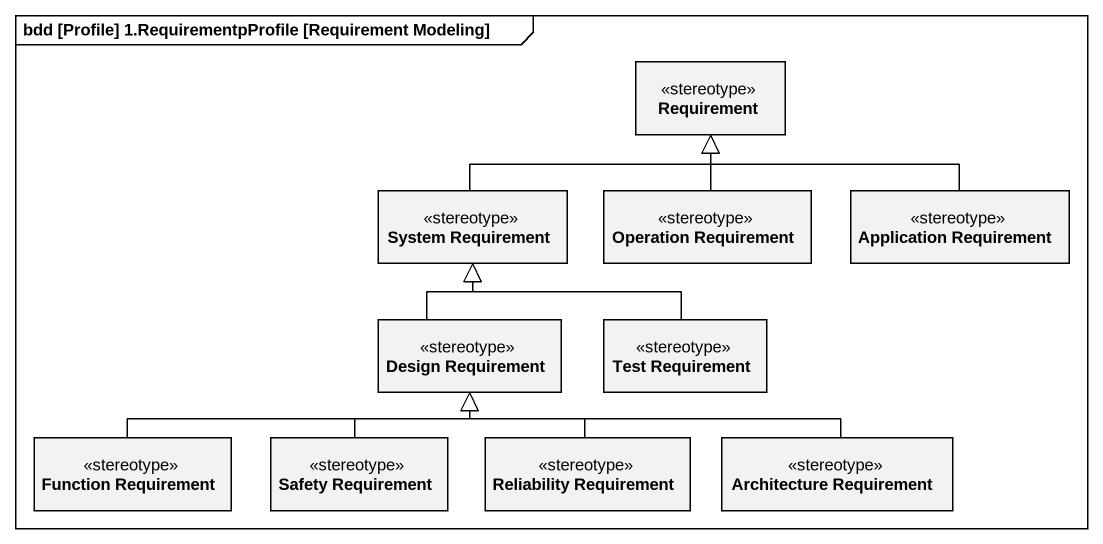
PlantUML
@startuml
mainframe bdd [Profile] 1.RequirementpProfile [Requirement Modeling]
hide circle
hide empty members
class Requirement <<stereotype>>
class "System Requirement" as System_Requirement <<stereotype>>
class "Operation Requirement" as Operation_Requirement <<stereotype>>
class "Application Requirement" as Application_Requirement <<stereotype>>
class "Design Requirement" as Design_Requirement <<stereotype>>
class "Test Requirement" as Test_Requirement <<stereotype>>
class "Function Requirement" as Function_Requirement <<stereotype>>
class "Safety Requirement" as Safety_Requirement <<stereotype>>
class "Reliability Requirement" as Reliability_Requirement <<stereotype>>
class "Architecture Requirement" as Architecture_Requirement <<stereotype>>
System_Requirement -right-|> Requirement
Operation_Requirement -up-|> Requirement
Application_Requirement -left-|> Requirement
Design_Requirement -up-|> System_Requirement
Test_Requirement -up-|> System_Requirement
Function_Requirement -right-|> Design_Requirement
Safety_Requirement -up-|> Design_Requirement
Reliability_Requirement -up-|> Design_Requirement
Architecture_Requirement -left-|> Design_Requirement
@enduml
